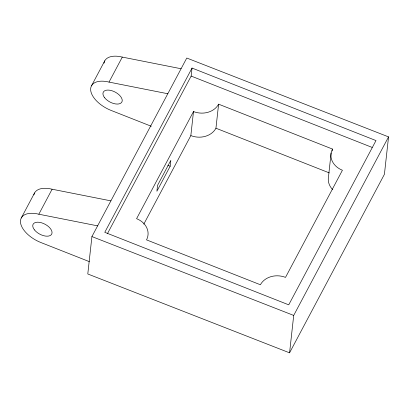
<?xml version="1.0" encoding="UTF-8"?>
<svg xmlns="http://www.w3.org/2000/svg" width="409" height="409" viewBox="0 0 409 409"><rect width="100%" height="100%" fill="white"/><g stroke="black" fill="none" stroke-linecap="round" stroke-linejoin="round"><path stroke-width="0.61" d="M91.923 236.576L87.792 273.979L289.572 352.834L384.419 174.29L388.55 136.887L186.77 58.032L91.923 236.576L293.703 315.426L289.572 352.834M170.175 166.243L170.824 160.364L157.547 185.359L156.898 191.238L170.175 166.243L167.838 165.323M107.475 233.585L191.151 76.079L192.036 68.063L375.994 140.573L288.734 304.833L104.776 232.322L192.036 68.063M143.815 224.117L190.839 135.599L193.498 111.55A19.131 15.823 6.3 0 0 218.605 104.172L332.481 149.06A19.131 15.823 6.3 0 0 342.415 170.251L285.508 277.379A19.131 15.823 6.3 0 0 260.4 284.756L146.519 239.868A19.131 15.823 6.3 0 0 136.586 218.677L193.498 111.55M190.839 135.599A19.131 15.823 6.3 0 0 215.947 128.221L218.605 104.172M331.116 152.992L328.463 177.041A19.131 15.823 6.3 0 0 332.793 189.771M332.272 150.962L332.481 149.06M21.278 217.982L34.555 192.987M91.468 85.859L104.745 60.864M89.351 261.637L40.926 242.547A23.911 12.766 28 0 1 20.476 222.148A23.911 12.766 28 0 1 38.835 214.214L52.112 189.219L110.895 200.865M151.269 126.258L111.11 110.43A23.911 12.766 28 0 1 90.665 90.031A23.911 12.766 28 0 1 109.024 82.091L122.301 57.096L181.08 68.743M293.703 315.426L388.55 136.887M109.024 82.091L167.802 93.743M38.835 214.214L97.613 225.86M191.151 76.079L372.144 147.419M215.947 128.221L329.235 172.874M104.004 63.144A23.911 12.766 28 0 1 104.101 62.623M104.152 62.413A23.911 12.766 28 0 1 122.301 57.096M33.891 194.848A23.911 12.766 28 0 1 52.112 189.219M104.658 97.777A10.522 5.619 28 0 0 121.325 102.746A10.522 5.619 28 0 0 111.775 90.686A10.522 5.619 28 0 0 104.658 97.777M34.468 229.899A10.522 5.619 28 0 0 51.14 234.868A10.522 5.619 28 0 0 41.59 222.808A10.522 5.619 28 0 0 34.468 229.899"/></g></svg>
